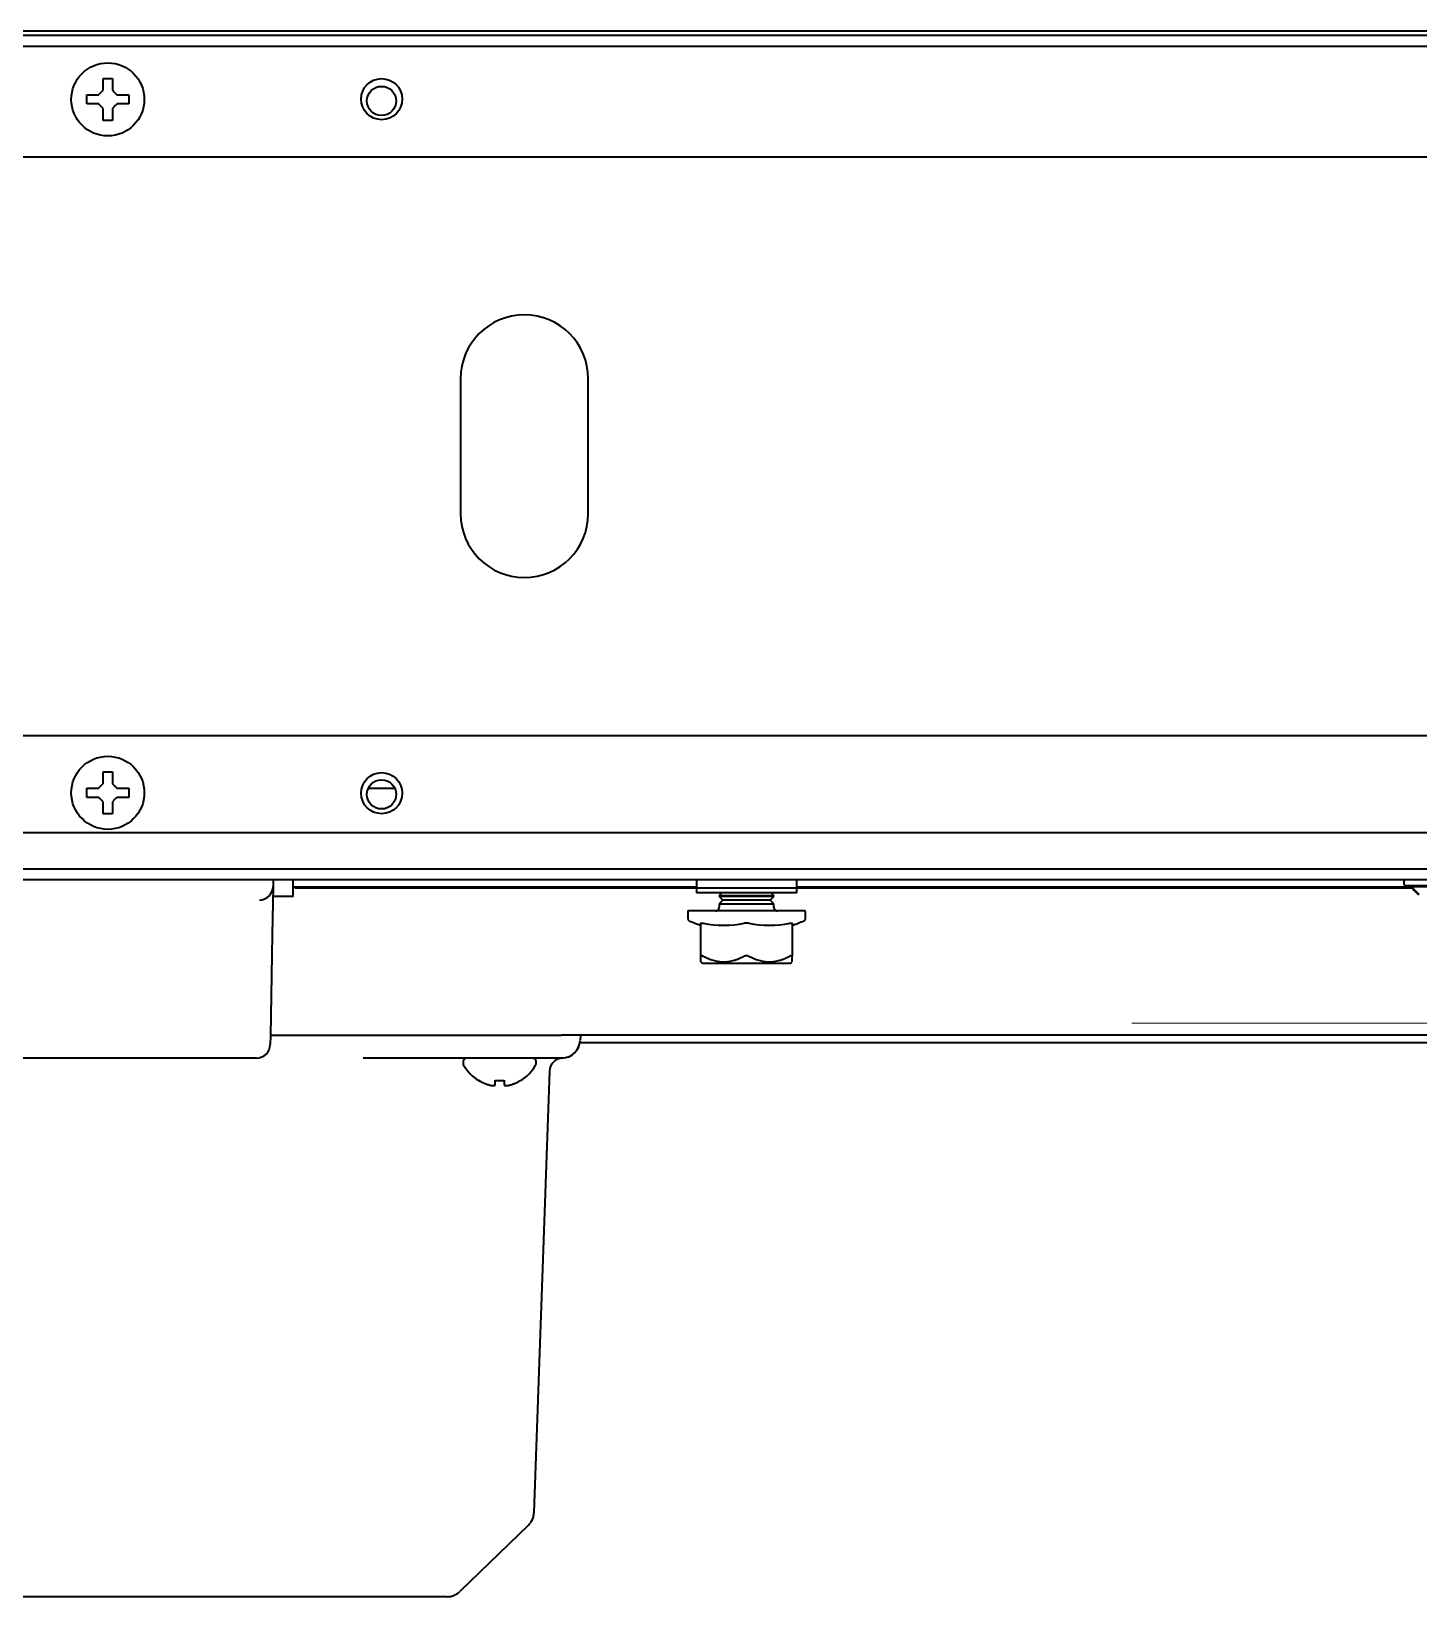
# Model space of a CAD drawing. Extents: x 53 to 4125, y 6244 to 9910.
# Drawn here: x 2580.9 to 2732.9, y 9017.9 to 9189.3 of the extents above; entities that cross this region are included whole.
import ezdxf

# ---------------------------------------------------------------- set-up
doc = ezdxf.new("R2010")
doc.units = 0
doc.header["$LTSCALE"] = 5
doc.layers.get('0').update_dxf_attribs({"linetype": 'CONTINUOUS', "lineweight": 0})
doc.layers.add('1', color=7, linetype='CONTINUOUS', true_color=0xffffff)

msp = doc.modelspace()

# ---------------------------------------------------------------- linework, layer by layer
at = {"color": 1}
msp.add_line((2701.48, 9080.69), (2801.48, 9080.69), dxfattribs=at)
at = {"layer": '1', "color": 7, "linetype": 'Continuous', "lineweight": 35}
for p, q in [((2897.78, 9189.32), (2280.78, 9189.32)), ((2895.78, 9188.86), (2282.78, 9188.86)), ((2895.78, 9187.67), (2282.78, 9187.67)), ((2586.98, 9181.86), (2586.98, 9182.36)), ((2586.98, 9181.36), (2586.98, 9181.86)), ((2591.58, 9182.36), (2591.58, 9181.86)), ((2591.58, 9181.86), (2591.58, 9181.36)), ((2280.78, 9175.59), (2897.78, 9175.59)), ((2627.92, 9151.27), (2627.92, 9136.51)), ((2641.92, 9136.51), (2641.92, 9151.27)), ((2280.78, 9112.19), (2897.78, 9112.19)), ((2586.98, 9105.93), (2586.98, 9106.43)), ((2586.98, 9105.43), (2586.98, 9105.93)), ((2591.58, 9106.43), (2591.58, 9105.93)), ((2591.58, 9105.93), (2591.58, 9105.43)), ((2620.75, 9106.39), (2617.8, 9106.39)), ((2897.78, 9101.56), (2280.78, 9101.56)), ((2280.78, 9097.62), (2897.78, 9097.62)), ((2962.28, 9096.39), (2216.28, 9096.39)), ((2607.38, 9095.67), (2607.28, 9090.36)), ((2607.39, 9096.39), (2607.38, 9095.67)), ((2609.58, 9095.59), (2609.58, 9096.39)), ((2609.58, 9094.59), (2609.58, 9095.59)), ((2611.58, 9095.59), (2609.58, 9095.59)), ((2732.21, 9095.49), (2609.76, 9095.49)), ((2653.76, 9095.59), (2611.58, 9095.59)), ((2653.76, 9096.39), (2653.76, 9094.99)), ((2664.76, 9094.99), (2664.76, 9096.39)), ((2732.21, 9095.59), (2664.76, 9095.59)), ((2731.28, 9096.39), (2731.28, 9095.99)), ((2739.13, 9095.74), (2731.43, 9095.74)), ((2739.13, 9095.64), (2731.43, 9095.64)), ((2609.58, 9094.59), (2607.35, 9094.59)), ((2659.26, 9094.99), (2653.76, 9094.99)), ((2656.57, 9094.99), (2656.26, 9094.68)), ((2656.26, 9094.68), (2656.26, 9094.58)), ((2656.26, 9094.68), (2662.26, 9094.68)), ((2662.26, 9094.58), (2656.26, 9094.58)), ((2656.26, 9094.58), (2656.66, 9094.18)), ((2656.66, 9094.18), (2656.26, 9093.78)), ((2656.26, 9093.78), (2662.26, 9093.78)), ((2656.26, 9093.78), (2656.26, 9093.39)), ((2661.86, 9094.18), (2656.66, 9094.18)), ((2664.76, 9094.99), (2659.26, 9094.99)), ((2661.86, 9094.18), (2662.26, 9094.58)), ((2662.26, 9093.78), (2661.86, 9094.18)), ((2662.26, 9094.68), (2661.95, 9094.99)), ((2662.26, 9094.58), (2662.26, 9094.68)), ((2662.26, 9093.39), (2662.26, 9093.78)), ((2652.81, 9092.89), (2652.81, 9092.15)), ((2659.26, 9092.99), (2652.91, 9092.99)), ((2665.61, 9092.99), (2659.26, 9092.99)), ((2665.71, 9092.15), (2665.71, 9092.89)), ((2607.28, 9090.36), (2607.09, 9079.33)), ((2654.26, 9088.05), (2654.26, 9091.65)), ((2664.26, 9091.65), (2664.26, 9088.05)), ((2654.26, 9087.42), (2654.31, 9087.37)), ((2654.49, 9087.29), (2664.03, 9087.29)), ((2607.09, 9079.33), (2607.07, 9078.37)), ((2607.22, 9079.39), (2608.09, 9079.39)), ((2608.09, 9079.39), (2637.05, 9079.39)), ((2637.05, 9079.39), (2638.99, 9079.39)), ((2928.32, 9079.39), (2638.99, 9079.39)), ((2640.99, 9078.59), (2775.99, 9078.59)), ((2641.05, 9079.39), (2641.02, 9078.79)), ((2641.02, 9078.79), (2641.02, 9078.79)), ((2605.57, 9076.89), (2464.18, 9076.89)), ((2637.02, 9076.89), (2617.25, 9076.89)), ((2628.21, 9076.49), (2628.21, 9076.29)), ((2636.21, 9076.29), (2636.21, 9076.49)), ((2639.02, 9076.89), (2637.02, 9076.89)), ((2639.1, 9076.89), (2639.02, 9076.89)), ((2637.66, 9075.45), (2635.97, 9027.11)), ((2629.91, 9074.42), (2629.91, 9074.45)), ((2634.51, 9074.45), (2634.51, 9074.42)), ((2635.97, 9027.11), (2635.97, 9027.09)), ((2635.36, 9025.72), (2627.85, 9018.46)), ((2606.55, 9017.9), (2496.55, 9017.9)), ((2608.51, 9017.9), (2606.55, 9017.9)), ((2625.65, 9017.9), (2608.51, 9017.9)), ((2626.46, 9017.9), (2625.65, 9017.9))]:
    msp.add_line(p, q, dxfattribs=at)
for centre, radius in [((2589.28, 9181.86), 4), ((2619.28, 9181.89), 2.25), ((2619.27, 9181.69), 1.6), ((2589.28, 9105.93), 4), ((2619.28, 9105.89), 2.25), ((2619.27, 9105.76), 1.6)]:
    msp.add_circle(centre, radius, dxfattribs=at)
for centre, radius, start, end in [((2634.92, 9151.27), 7, 0, 180), ((2634.92, 9136.51), 7, 180, 0), ((2605.88, 9095.69), 1.5, 270, 359), ((2731.56, 9095.99), 0.283, 180, 241.9275), ((2735.28, 9097.74), 3.74, 212.3241, 230.6111), ((2735.28, 9097.64), 3.74, 212.3241, 230.6111), ((2652.91, 9092.89), 0.1, 90, 180), ((2653.06, 9092.15), 0.25, 180, 246.1079), ((2659.26, 9106.15), 15.56, 246.1079, 251.2538), ((2655.86, 9093.39), 0.4, 270, 0), ((2662.66, 9093.39), 0.4, 180, 270), ((2659.26, 9106.15), 15.56, 288.7462, 293.8921), ((2665.46, 9092.15), 0.25, 293.8921, 0), ((2665.61, 9092.89), 0.1, 0, 90), ((2654.49, 9087.54), 0.25, 225, 270), ((2664.03, 9087.54), 0.25, 270, 315), ((2605.57, 9078.39), 1.5, 270, 359), ((2639.02, 9078.89), 2, 270, 357), ((2639.02, 9078.89), 2, 272.3003, 357), ((2628.61, 9076.49), 0.4, 90, 180), ((2635.81, 9076.49), 0.4, 0, 90), ((2639.16, 9075.39), 1.5, 92.3003, 178), ((2628.61, 9076.29), 0.4, 180, 210.3012), ((2632.41, 9078.51), 4.8, 210.3012, 238.6273), ((2632.01, 9078.51), 4.8, 301.3727, 329.6988), ((2635.81, 9076.29), 0.4, 329.6988, 0), ((2633.97, 9027.16), 2, 314, 358), ((2626.46, 9019.9), 2, 270, 314)]:
    msp.add_arc(centre, radius, start, end, dxfattribs=at)
for centre, major_axis, start_param, end_param in [((2656.76, 9106.15), (0, -14.73), 6.105911, 6.46046), ((2661.76, 9106.15), (0, 14.73), 2.964318, 3.318867)]:
    msp.add_ellipse(centre, major_axis=major_axis, ratio=0.866025, start_param=start_param, end_param=end_param, dxfattribs=at)
for points in [[(2588.28, 9182.36), (2588.3, 9182.38), (2588.35, 9182.43), (2588.42, 9182.5), (2588.49, 9182.57), (2588.56, 9182.64), (2588.63, 9182.71), (2588.7, 9182.78), (2588.75, 9182.83), (2588.78, 9182.86)], [(2588.78, 9182.86), (2588.78, 9182.91), (2588.78, 9183.02), (2588.78, 9183.18), (2588.78, 9183.34), (2588.78, 9183.49), (2588.78, 9183.65), (2588.78, 9183.8), (2588.78, 9183.97), (2588.78, 9184.09), (2588.78, 9184.16)], [(2588.78, 9184.16), (2588.94, 9184.16), (2589.28, 9184.16), (2589.61, 9184.16), (2589.78, 9184.16)], [(2589.78, 9182.86), (2589.8, 9182.83), (2589.85, 9182.78), (2589.93, 9182.7), (2590, 9182.63), (2590.07, 9182.56), (2590.14, 9182.49), (2590.21, 9182.42), (2590.25, 9182.38), (2590.28, 9182.36)], [(2588.28, 9181.36), (2588.22, 9181.36), (2588.11, 9181.36), (2587.95, 9181.36), (2587.79, 9181.36), (2587.64, 9181.36), (2587.49, 9181.36), (2587.33, 9181.36), (2587.16, 9181.36), (2587.04, 9181.36), (2586.98, 9181.36)], [(2588.78, 9180.86), (2588.75, 9180.88), (2588.7, 9180.93), (2588.62, 9181.01), (2588.55, 9181.08), (2588.48, 9181.15), (2588.41, 9181.22), (2588.34, 9181.29), (2588.3, 9181.33), (2588.28, 9181.36)], [(2590.28, 9181.36), (2590.25, 9181.33), (2590.2, 9181.28), (2590.13, 9181.21), (2590.06, 9181.14), (2589.99, 9181.07), (2589.92, 9181), (2589.85, 9180.93), (2589.8, 9180.88), (2589.78, 9180.86)], [(2590.28, 9182.36), (2590.33, 9182.36), (2590.44, 9182.36), (2590.6, 9182.36), (2590.76, 9182.36), (2590.91, 9182.36), (2591.07, 9182.36), (2591.22, 9182.36), (2591.39, 9182.36), (2591.51, 9182.36), (2591.58, 9182.36)], [(2589.78, 9179.56), (2589.61, 9179.56), (2589.28, 9179.56), (2588.94, 9179.56), (2588.78, 9179.56)], [(2589.78, 9180.86), (2589.78, 9180.8), (2589.78, 9180.69), (2589.78, 9180.53), (2589.78, 9180.37), (2589.78, 9180.22), (2589.78, 9180.07), (2589.78, 9179.91), (2589.78, 9179.74), (2589.78, 9179.62), (2589.78, 9179.56)], [(2588.78, 9106.93), (2588.78, 9106.99), (2588.78, 9107.09), (2588.78, 9107.25), (2588.78, 9107.41), (2588.78, 9107.57), (2588.78, 9107.72), (2588.78, 9107.88), (2588.78, 9108.04), (2588.78, 9108.17), (2588.78, 9108.23)], [(2588.78, 9108.23), (2588.94, 9108.23), (2589.28, 9108.23), (2589.61, 9108.23), (2589.78, 9108.23)], [(2588.28, 9106.43), (2588.3, 9106.45), (2588.35, 9106.5), (2588.42, 9106.57), (2588.49, 9106.64), (2588.56, 9106.72), (2588.63, 9106.79), (2588.7, 9106.86), (2588.75, 9106.91), (2588.78, 9106.93)], [(2589.78, 9106.93), (2589.8, 9106.9), (2589.85, 9106.85), (2589.93, 9106.78), (2590, 9106.71), (2590.07, 9106.64), (2590.14, 9106.57), (2590.21, 9106.5), (2590.25, 9106.45), (2590.28, 9106.43)], [(2590.28, 9106.43), (2590.33, 9106.43), (2590.44, 9106.43), (2590.6, 9106.43), (2590.76, 9106.43), (2590.91, 9106.43), (2591.07, 9106.43), (2591.22, 9106.43), (2591.39, 9106.43), (2591.51, 9106.43), (2591.58, 9106.43)], [(2588.28, 9105.43), (2588.22, 9105.43), (2588.11, 9105.43), (2587.95, 9105.43), (2587.79, 9105.43), (2587.64, 9105.43), (2587.49, 9105.43), (2587.33, 9105.43), (2587.16, 9105.43), (2587.04, 9105.43), (2586.98, 9105.43)], [(2588.78, 9104.93), (2588.75, 9104.96), (2588.7, 9105.01), (2588.62, 9105.08), (2588.55, 9105.15), (2588.48, 9105.22), (2588.41, 9105.29), (2588.34, 9105.36), (2588.3, 9105.41), (2588.28, 9105.43)], [(2590.28, 9105.43), (2590.25, 9105.41), (2590.2, 9105.36), (2590.13, 9105.29), (2590.06, 9105.22), (2589.99, 9105.15), (2589.92, 9105.07), (2589.85, 9105), (2589.8, 9104.95), (2589.78, 9104.93)], [(2589.78, 9104.93), (2589.78, 9104.88), (2589.78, 9104.77), (2589.78, 9104.61), (2589.78, 9104.45), (2589.78, 9104.29), (2589.78, 9104.14), (2589.78, 9103.98), (2589.78, 9103.82), (2589.78, 9103.69), (2589.78, 9103.63)], [(2589.78, 9103.63), (2589.61, 9103.63), (2589.28, 9103.63), (2588.94, 9103.63), (2588.78, 9103.63)], [(2631.21, 9073.9), (2631.23, 9073.89), (2631.28, 9073.89), (2631.35, 9073.88), (2631.42, 9073.88), (2631.5, 9073.88), (2631.57, 9073.88), (2631.64, 9073.89), (2631.69, 9073.89), (2631.71, 9073.9)], [(2631.71, 9073.9), (2631.71, 9073.91), (2631.71, 9073.94), (2631.71, 9073.99), (2631.71, 9074.05), (2631.71, 9074.11), (2631.71, 9074.18), (2631.71, 9074.25), (2631.71, 9074.34), (2631.71, 9074.41), (2631.71, 9074.45)], [(2631.71, 9074.45), (2631.88, 9074.43), (2632.21, 9074.4), (2632.54, 9074.43), (2632.71, 9074.45)], [(2632.71, 9073.9), (2632.74, 9073.89), (2632.79, 9073.89), (2632.86, 9073.88), (2632.93, 9073.88), (2633, 9073.88), (2633.07, 9073.88), (2633.14, 9073.89), (2633.19, 9073.89), (2633.21, 9073.9)], [(2633.21, 9073.9), (2633.27, 9073.91), (2633.37, 9073.94), (2633.53, 9073.99), (2633.69, 9074.05), (2633.85, 9074.11), (2634, 9074.18), (2634.16, 9074.25), (2634.32, 9074.34), (2634.45, 9074.41), (2634.51, 9074.45)]]:
    msp.add_open_spline(points, degree=3, dxfattribs=at)
for points, knots in [([(2589.78, 9184.16), (2589.78, 9183.95), (2589.78, 9183.74), (2589.78, 9183.42), (2589.78, 9183.31), (2589.78, 9183.08), (2589.78, 9182.97), (2589.78, 9182.86)], [0, 0, 0, 0, 0.5, 0.5, 0.75, 0.75, 1, 1, 1, 1]), ([(2586.98, 9182.36), (2587.18, 9182.36), (2587.39, 9182.36), (2587.71, 9182.36), (2587.82, 9182.36), (2588.05, 9182.36), (2588.16, 9182.36), (2588.28, 9182.36)], [0, 0, 0, 0, 0.5, 0.5, 0.75, 0.75, 1, 1, 1, 1]), ([(2591.58, 9181.36), (2591.37, 9181.36), (2591.16, 9181.36), (2590.84, 9181.36), (2590.73, 9181.36), (2590.5, 9181.36), (2590.39, 9181.36), (2590.28, 9181.36)], [0, 0, 0, 0, 0.5, 0.5, 0.75, 0.75, 1, 1, 1, 1]), ([(2588.78, 9179.56), (2588.78, 9179.76), (2588.78, 9179.97), (2588.78, 9180.29), (2588.78, 9180.4), (2588.78, 9180.63), (2588.78, 9180.74), (2588.78, 9180.86)], [0, 0, 0, 0, 0.5, 0.5, 0.75, 0.75, 1, 1, 1, 1]), ([(2589.78, 9108.23), (2589.78, 9108.03), (2589.78, 9107.82), (2589.78, 9107.49), (2589.78, 9107.38), (2589.78, 9107.16), (2589.78, 9107.05), (2589.78, 9106.93)], [0, 0, 0, 0, 0.5, 0.5, 0.75, 0.75, 1, 1, 1, 1]), ([(2586.98, 9106.43), (2587.18, 9106.43), (2587.39, 9106.43), (2587.71, 9106.43), (2587.82, 9106.43), (2588.05, 9106.43), (2588.16, 9106.43), (2588.28, 9106.43)], [0, 0, 0, 0, 0.5, 0.5, 0.75, 0.75, 1, 1, 1, 1]), ([(2588.78, 9103.63), (2588.78, 9103.83), (2588.78, 9104.04), (2588.78, 9104.37), (2588.78, 9104.48), (2588.78, 9104.7), (2588.78, 9104.82), (2588.78, 9104.93)], [0, 0, 0, 0, 0.5, 0.5, 0.75, 0.75, 1, 1, 1, 1]), ([(2591.58, 9105.43), (2591.37, 9105.43), (2591.16, 9105.43), (2590.84, 9105.43), (2590.73, 9105.43), (2590.5, 9105.43), (2590.39, 9105.43), (2590.28, 9105.43)], [0, 0, 0, 0, 0.5, 0.5, 0.75, 0.75, 1, 1, 1, 1]), ([(2654.26, 9091.65), (2654.26, 9091.66), (2654.26, 9091.66), (2654.28, 9091.67), (2654.28, 9091.67), (2654.3, 9091.67), (2654.31, 9091.67), (2654.33, 9091.67), (2654.33, 9091.67), (2654.35, 9091.67), (2654.35, 9091.67), (2654.37, 9091.67), (2654.4, 9091.67), (2654.43, 9091.66), (2654.46, 9091.66), (2654.47, 9091.66), (2654.49, 9091.65), (2654.5, 9091.65), (2654.51, 9091.65)], [0, 0, 0, 0, 0.25, 0.25, 0.375, 0.375, 0.5, 0.5, 0.5625, 0.5625, 0.625, 0.625, 0.75, 0.875, 0.875, 0.9375, 0.9375, 1, 1, 1, 1]), ([(2659.51, 9091.65), (2659.47, 9091.66), (2659.43, 9091.66), (2659.36, 9091.67), (2659.34, 9091.67), (2659.3, 9091.67), (2659.28, 9091.67), (2659.24, 9091.67), (2659.23, 9091.67), (2659.21, 9091.67), (2659.2, 9091.67), (2659.17, 9091.67), (2659.13, 9091.67), (2659.08, 9091.66), (2659.05, 9091.66), (2659.04, 9091.66), (2659.02, 9091.65), (2659.01, 9091.65), (2659.01, 9091.65)], [0, 0, 0, 0, 0.25, 0.25, 0.375, 0.375, 0.5, 0.5, 0.5625, 0.5625, 0.625, 0.625, 0.75, 0.875, 0.875, 0.9375, 0.9375, 1, 1, 1, 1]), ([(2664.01, 9091.65), (2664.04, 9091.66), (2664.08, 9091.66), (2664.12, 9091.67), (2664.14, 9091.67), (2664.16, 9091.67), (2664.18, 9091.67), (2664.19, 9091.67), (2664.2, 9091.67), (2664.21, 9091.67), (2664.21, 9091.67), (2664.23, 9091.67), (2664.24, 9091.67), (2664.25, 9091.66), (2664.25, 9091.66), (2664.25, 9091.66), (2664.25, 9091.65), (2664.26, 9091.65), (2664.26, 9091.65)], [0, 0, 0, 0, 0.25, 0.25, 0.375, 0.375, 0.5, 0.5, 0.5625, 0.5625, 0.625, 0.625, 0.75, 0.875, 0.875, 0.9375, 0.9375, 1, 1, 1, 1]), ([(2654.26, 9088.05), (2654.26, 9088.06), (2654.26, 9088.07), (2654.26, 9088.09), (2654.27, 9088.09), (2654.28, 9088.1), (2654.28, 9088.11), (2654.3, 9088.11), (2654.31, 9088.12), (2654.33, 9088.12), (2654.33, 9088.12), (2654.35, 9088.11), (2654.35, 9088.11), (2654.37, 9088.11), (2654.39, 9088.1), (2654.42, 9088.09), (2654.44, 9088.09), (2654.47, 9088.07), (2654.49, 9088.06), (2654.51, 9088.05)], [0, 0, 0, 0, 0.125, 0.125, 0.25, 0.25, 0.375, 0.375, 0.5, 0.5, 0.5625, 0.5625, 0.625, 0.625, 0.75, 0.75, 0.875, 0.875, 1, 1, 1, 1]), ([(2654.26, 9087.42), (2654.26, 9087.42), (2654.26, 9087.42), (2654.26, 9087.42), (2654.26, 9087.42), (2654.26, 9087.43), (2654.26, 9087.44), (2654.26, 9087.45), (2654.26, 9087.49), (2654.26, 9087.54), (2654.26, 9087.61), (2654.26, 9087.62), (2654.26, 9087.66), (2654.26, 9087.67), (2654.26, 9087.72), (2654.26, 9087.76), (2654.26, 9087.88), (2654.26, 9087.96), (2654.26, 9088.05)], [0, 0, 0, 0, 0.014559, 0.014559, 0.046348, 0.109924, 0.109924, 0.237078, 0.237078, 0.491385, 0.491385, 0.554962, 0.554962, 0.618539, 0.618539, 0.745693, 0.745693, 1, 1, 1, 1]), ([(2654.51, 9088.05), (2654.68, 9087.96), (2654.86, 9087.87), (2655.09, 9087.78), (2655.13, 9087.76), (2655.23, 9087.72), (2655.27, 9087.7), (2655.41, 9087.65), (2655.51, 9087.62), (2655.79, 9087.54), (2655.98, 9087.49), (2656.36, 9087.44), (2656.56, 9087.42), (2656.78, 9087.42), (2656.8, 9087.42), (2656.85, 9087.42), (2656.93, 9087.42), (2657, 9087.43), (2657.15, 9087.44), (2657.24, 9087.45), (2657.53, 9087.49), (2657.72, 9087.54), (2657.96, 9087.61), (2658.01, 9087.62), (2658.1, 9087.66), (2658.15, 9087.67), (2658.29, 9087.72), (2658.38, 9087.76), (2658.65, 9087.88), (2658.83, 9087.96), (2659.01, 9088.05)], [0, 0, 0, 0, 0.125, 0.125, 0.15625, 0.15625, 0.1875, 0.1875, 0.25, 0.25, 0.375, 0.375, 0.5, 0.5, 0.515625, 0.515625, 0.53125, 0.5625, 0.5625, 0.625, 0.625, 0.75, 0.75, 0.78125, 0.78125, 0.8125, 0.8125, 0.875, 0.875, 1, 1, 1, 1]), ([(2659.01, 9088.05), (2659.02, 9088.06), (2659.04, 9088.07), (2659.08, 9088.09), (2659.1, 9088.09), (2659.14, 9088.1), (2659.17, 9088.11), (2659.21, 9088.11), (2659.23, 9088.12), (2659.27, 9088.12), (2659.28, 9088.12), (2659.3, 9088.11), (2659.31, 9088.11), (2659.34, 9088.11), (2659.37, 9088.1), (2659.41, 9088.09), (2659.43, 9088.09), (2659.47, 9088.07), (2659.49, 9088.06), (2659.51, 9088.05)], [0, 0, 0, 0, 0.125, 0.125, 0.25, 0.25, 0.375, 0.375, 0.5, 0.5, 0.5625, 0.5625, 0.625, 0.625, 0.75, 0.75, 0.875, 0.875, 1, 1, 1, 1]), ([(2659.51, 9088.05), (2659.68, 9087.96), (2659.86, 9087.87), (2660.09, 9087.78), (2660.13, 9087.76), (2660.23, 9087.72), (2660.27, 9087.7), (2660.41, 9087.65), (2660.51, 9087.62), (2660.79, 9087.54), (2660.98, 9087.49), (2661.36, 9087.44), (2661.56, 9087.42), (2661.78, 9087.42), (2661.8, 9087.42), (2661.85, 9087.42), (2661.93, 9087.42), (2662, 9087.43), (2662.15, 9087.44), (2662.24, 9087.45), (2662.53, 9087.49), (2662.72, 9087.54), (2662.96, 9087.61), (2663.01, 9087.62), (2663.1, 9087.66), (2663.15, 9087.67), (2663.29, 9087.72), (2663.38, 9087.76), (2663.65, 9087.88), (2663.83, 9087.96), (2664.01, 9088.05)], [0, 0, 0, 0, 0.125, 0.125, 0.15625, 0.15625, 0.1875, 0.1875, 0.25, 0.25, 0.375, 0.375, 0.5, 0.5, 0.515625, 0.515625, 0.53125, 0.5625, 0.5625, 0.625, 0.625, 0.75, 0.75, 0.78125, 0.78125, 0.8125, 0.8125, 0.875, 0.875, 1, 1, 1, 1]), ([(2664.01, 9088.05), (2664.02, 9088.06), (2664.04, 9088.07), (2664.07, 9088.09), (2664.09, 9088.09), (2664.12, 9088.1), (2664.14, 9088.11), (2664.16, 9088.11), (2664.18, 9088.12), (2664.19, 9088.12), (2664.2, 9088.12), (2664.21, 9088.11), (2664.21, 9088.11), (2664.23, 9088.11), (2664.23, 9088.1), (2664.24, 9088.09), (2664.25, 9088.09), (2664.25, 9088.07), (2664.26, 9088.06), (2664.26, 9088.05)], [0, 0, 0, 0, 0.125, 0.125, 0.25, 0.25, 0.375, 0.375, 0.5, 0.5, 0.5625, 0.5625, 0.625, 0.625, 0.75, 0.75, 0.875, 0.875, 1, 1, 1, 1]), ([(2664.26, 9087.42), (2664.26, 9087.42), (2664.26, 9087.42), (2664.26, 9087.42), (2664.26, 9087.44), (2664.26, 9087.49), (2664.26, 9087.54), (2664.26, 9087.62), (2664.26, 9087.65), (2664.26, 9087.7), (2664.26, 9087.72), (2664.26, 9087.76), (2664.26, 9087.78), (2664.26, 9087.87), (2664.26, 9087.96), (2664.26, 9088.05)], [0, 0, 0, 0, 0.000625, 0.000625, 0.250468, 0.250468, 0.500312, 0.500312, 0.625234, 0.625234, 0.687695, 0.687695, 0.750156, 0.750156, 1, 1, 1, 1]), ([(2607.09, 9079.53), (2607.09, 9079.5), (2607.1, 9079.48), (2607.1, 9079.46), (2607.11, 9079.45), (2607.11, 9079.44), (2607.12, 9079.43), (2607.12, 9079.43), (2607.13, 9079.41), (2607.15, 9079.41), (2607.17, 9079.4), (2607.18, 9079.4), (2607.2, 9079.39), (2607.21, 9079.39), (2607.22, 9079.39)], [0, 0, 0, 0, 0.25, 0.25, 0.375, 0.4375, 0.4375, 0.5, 0.5, 0.75, 0.75, 0.875, 0.875, 1, 1, 1, 1]), ([(2629.91, 9074.45), (2630.11, 9074.32), (2630.32, 9074.22), (2630.65, 9074.08), (2630.76, 9074.04), (2630.98, 9073.96), (2631.1, 9073.93), (2631.21, 9073.9)], [0, 0, 0, 0, 0.5, 0.5, 0.75, 0.75, 1, 1, 1, 1]), ([(2632.71, 9074.45), (2632.71, 9074.32), (2632.71, 9074.22), (2632.71, 9074.08), (2632.71, 9074.04), (2632.71, 9073.96), (2632.71, 9073.93), (2632.71, 9073.9)], [0, 0, 0, 0, 0.5, 0.5, 0.75, 0.75, 1, 1, 1, 1])]:
    msp.add_open_spline(points, degree=3, knots=knots, dxfattribs=at)

doc.saveas('drawing.dxf')
